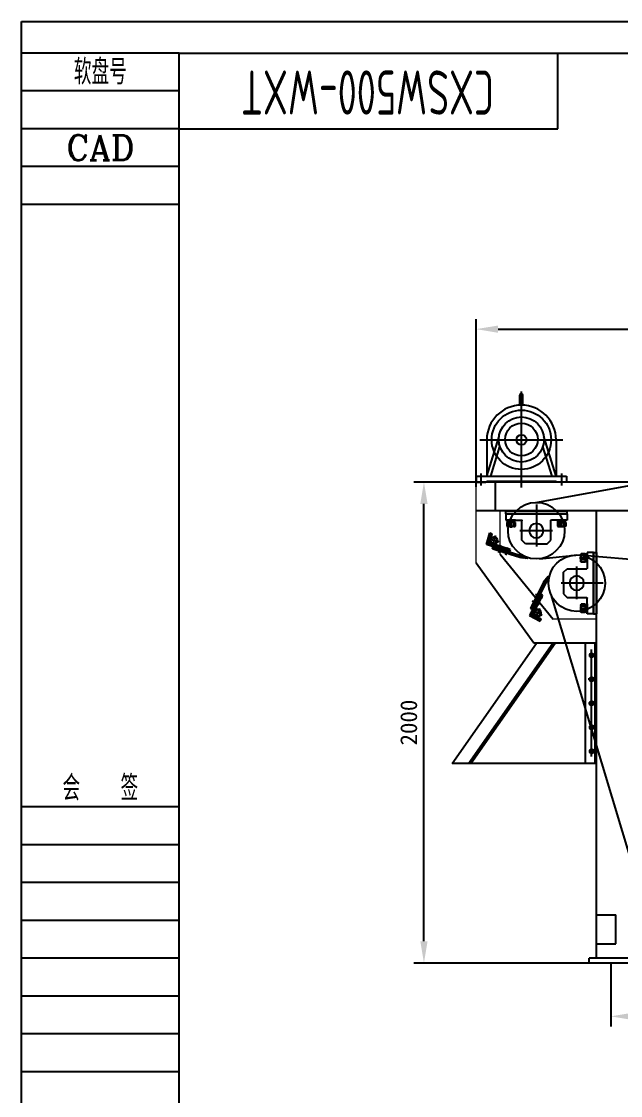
# Model space of a CAD drawing. Header units: millimetres. Extents: x 240499 to 260805, y 23743 to 31534.
# Drawn here: x 240499 to 242989, y 27067 to 31534 of the extents above; entities that cross this region are included whole.
import ezdxf
from ezdxf.enums import TextEntityAlignment as Align
from ezdxf.lldxf.tags import DXFTag

# ---------------------------------------------------------------- set-up
doc = ezdxf.new("R2010")
doc.units = ezdxf.units.MM
for name, color, linetype in [('0N', 7, 'Continuous'), ('3A', 6, 'GEN3A'), ('3中心线层', 1, 'CENTER'), ('4', 3, 'Continuous'), ('6', 2, 'Continuous'), ('7', 4, 'GEN7'), ('7A', 4, 'GEN7A'), ('8', 1, 'Continuous'), ('RAHM2', 1, 'Continuous'), ('RAHM3', 2, 'Continuous'), ('RAHM5', 7, 'Continuous'), ('TILE1', 5, 'Continuous')]:
    doc.layers.add(name, color=color, linetype=linetype)
doc.layers.add('CAXA1', color=1, linetype='EB_DASHDOT', lineweight=25)
doc.layers.add('CAXA3', color=7, linetype='Continuous', lineweight=25)
doc.styles.add('HZ', font='geniso', dxfattribs={"width": 0.7, "bigfont": 'hztxt'})
doc.styles.add('ROMANC', font='romanc', dxfattribs={"height": 4})
tags = doc.linetypes.add('CENTER', pattern=[2, 1.25, -0.25, 0.25, -0.25]).pattern_tags.tags
tags[10:11] = [DXFTag(74, 4), DXFTag(75, 0), DXFTag(340, '0'), DXFTag(46, 1.0), DXFTag(50, 0.0), DXFTag(44, 0.0), DXFTag(45, 0.0)]
tags[8:9] = [DXFTag(74, 4), DXFTag(75, 0), DXFTag(340, '0'), DXFTag(46, 1.0), DXFTag(50, 0.0), DXFTag(44, 0.0), DXFTag(45, 0.0)]
tags[6:7] = [DXFTag(74, 4), DXFTag(75, 0), DXFTag(340, '0'), DXFTag(46, 1.0), DXFTag(50, 0.0), DXFTag(44, 0.0), DXFTag(45, 0.0)]
tags[4:5] = [DXFTag(74, 4), DXFTag(75, 0), DXFTag(340, '0'), DXFTag(46, 1.0), DXFTag(50, 0.0), DXFTag(44, 0.0), DXFTag(45, 0.0)]
tags = doc.linetypes.add('EB_DASHDOT', pattern=[39, 30, -3, 3, -3]).pattern_tags.tags
tags[10:11] = [DXFTag(74, 4), DXFTag(75, 0), DXFTag(340, '0'), DXFTag(46, 1.0), DXFTag(50, 0.0), DXFTag(44, 0.0), DXFTag(45, 0.0)]
tags[8:9] = [DXFTag(74, 4), DXFTag(75, 0), DXFTag(340, '0'), DXFTag(46, 1.0), DXFTag(50, 0.0), DXFTag(44, 0.0), DXFTag(45, 0.0)]
tags[6:7] = [DXFTag(74, 4), DXFTag(75, 0), DXFTag(340, '0'), DXFTag(46, 1.0), DXFTag(50, 0.0), DXFTag(44, 0.0), DXFTag(45, 0.0)]
tags[4:5] = [DXFTag(74, 4), DXFTag(75, 0), DXFTag(340, '0'), DXFTag(46, 1.0), DXFTag(50, 0.0), DXFTag(44, 0.0), DXFTag(45, 0.0)]
tags = doc.linetypes.add('GEN3A', pattern=[3.75, 3, -0.75]).pattern_tags.tags
tags[6:7] = [DXFTag(74, 4), DXFTag(75, 0), DXFTag(340, '0'), DXFTag(46, 1.0), DXFTag(50, 0.0), DXFTag(44, 0.0), DXFTag(45, 0.0)]
tags[4:5] = [DXFTag(74, 4), DXFTag(75, 0), DXFTag(340, '0'), DXFTag(46, 1.0), DXFTag(50, 0.0), DXFTag(44, 0.0), DXFTag(45, 0.0)]
tags = doc.linetypes.add('GEN7', pattern=[13.75, 9.75, -1.5, 1, -1.5]).pattern_tags.tags
tags[10:11] = [DXFTag(74, 4), DXFTag(75, 0), DXFTag(340, '0'), DXFTag(46, 1.0), DXFTag(50, 0.0), DXFTag(44, 0.0), DXFTag(45, 0.0)]
tags[8:9] = [DXFTag(74, 4), DXFTag(75, 0), DXFTag(340, '0'), DXFTag(46, 1.0), DXFTag(50, 0.0), DXFTag(44, 0.0), DXFTag(45, 0.0)]
tags[6:7] = [DXFTag(74, 4), DXFTag(75, 0), DXFTag(340, '0'), DXFTag(46, 1.0), DXFTag(50, 0.0), DXFTag(44, 0.0), DXFTag(45, 0.0)]
tags[4:5] = [DXFTag(74, 4), DXFTag(75, 0), DXFTag(340, '0'), DXFTag(46, 1.0), DXFTag(50, 0.0), DXFTag(44, 0.0), DXFTag(45, 0.0)]
tags = doc.linetypes.add('GEN7A', pattern=[6.875, 4.75, -0.875, 0.375, -0.875]).pattern_tags.tags
tags[10:11] = [DXFTag(74, 4), DXFTag(75, 0), DXFTag(340, '0'), DXFTag(46, 1.0), DXFTag(50, 0.0), DXFTag(44, 0.0), DXFTag(45, 0.0)]
tags[8:9] = [DXFTag(74, 4), DXFTag(75, 0), DXFTag(340, '0'), DXFTag(46, 1.0), DXFTag(50, 0.0), DXFTag(44, 0.0), DXFTag(45, 0.0)]
tags[6:7] = [DXFTag(74, 4), DXFTag(75, 0), DXFTag(340, '0'), DXFTag(46, 1.0), DXFTag(50, 0.0), DXFTag(44, 0.0), DXFTag(45, 0.0)]
tags[4:5] = [DXFTag(74, 4), DXFTag(75, 0), DXFTag(340, '0'), DXFTag(46, 1.0), DXFTag(50, 0.0), DXFTag(44, 0.0), DXFTag(45, 0.0)]
doc.dimstyles.new('GEN-ISO', dxfattribs={"dimscale": 7, "dimtxt": 8, "dimasz": 6, "dimexe": 3, "dimexo": 0, "dimgap": 3, "dimtad": 1, "dimdsep": 46, "dimtxsty": 'Standard', "dimcen": 0, "dimclrd": 256, "dimclre": 256, "dimclrt": 2, "dimadec": 0, "dimazin": 0, "dimtp": 0.1, "dimtm": 0.1, "dimtfac": 0.71, "dimtmove": 0, "dimatfit": 3, "dimfxl": 1, "dimtfill": 1, "dimtolj": 1, "dimtzin": 0, "dimarcsym": 0})

# ---------------------------------------------------------------- blocks, each defined once
blk = doc.blocks.new('*U1470')
at = {"color": 0, "linetype": 'Continuous'}
for p, q in [((-6.5, 3.8), (0, 7.5)), ((-6.5, -3.8), (-6.5, 3.8)), ((6.5, 3.8), (0, 7.5)), ((6.5, -3.8), (6.5, 3.8)), ((-6.5, -3.8), (0, -7.5)), ((6.5, -3.8), (0, -7.5))]:
    blk.add_line(p, q, dxfattribs=at)
for radius in [6.5, 3.4]:
    blk.add_circle((0, 0), radius, dxfattribs=at)
blk.add_arc((0, 0), 4, 250, 160, dxfattribs=at)
blk = doc.blocks.new('*U34')
at = {"layer": '0N'}
for p, q in [((1.3, 17.3), (0, 15)), ((0, 15), (0, -15)), ((1.3, 17.3), (17.7, 17.3)), ((1.3, 8.7), (17.7, 8.7)), ((17.7, 17.3), (19, 15)), ((19, 15), (19, -15)), ((1.3, -17.3), (0, -15)), ((1.3, -8.7), (17.7, -8.7)), ((1.3, -17.3), (17.7, -17.3)), ((17.7, -17.3), (19, -15))]:
    blk.add_line(p, q, dxfattribs=at)
for centre, radius, start, end in [((7.7, 13), 7.66, 154.4385, 214.4385), ((28.6, 0), 28.6, 162.383, 197.617), ((11.3, 13), 7.66, 325.5615, 25.5615), ((-9.6, 0), 28.6, 342.383, 17.617), ((7.7, -13), 7.66, 145.5615, 205.5615), ((11.3, -13), 7.66, 334.4385, 34.4385)]:
    blk.add_arc(centre, radius, start, end, dxfattribs=at)
blk = doc.blocks.new('*U30')
at = {"layer": '0N'}
for p, q in [((0, 18.5), (0, 15.1)), ((3, 18.5), (0, 18.5)), ((0, 1), (0, -1)), ((3, -18.5), (3, 18.5)), ((0, -15.1), (0, -18.5)), ((0, -18.5), (3, -18.5))]:
    blk.add_line(p, q, dxfattribs=at)
blk = doc.blocks.new('*U32')
at = {"layer": '0N'}
for p, q in [((0, 15.1), (0, 15)), ((5, 15.1), (0, 15.1)), ((5, 1), (0, -0.6)), ((5, 15.1), (5, 1)), ((5, -1), (0, -2.6)), ((0, -15), (0, -15.1)), ((0, -15.1), (5, -15.1)), ((5, -1), (5, -15.1))]:
    blk.add_line(p, q, dxfattribs=at)
blk = doc.blocks.new('11111111')
for p, q in [((124668.6, 11128.8), (124653.6, 11113.8)), ((124668.6, 11128.8), (124653.6, 11113.8)), ((124713.6, 11128.8), (124668.6, 11128.8)), ((124713.6, 11128.8), (124758.6, 11128.8)), ((124758.6, 11128.8), (124773.6, 11113.8)), ((124653.6, 11113.8), (124653.6, 11032.3)), ((124773.6, 11113.8), (124773.6, 11032.3)), ((124586.1, 11029.8), (124651.1, 11029.8)), ((124586.1, 11003.8), (124586.1, 11029.8)), ((124586.1, 11003.8), (124586.1, 10991.8)), ((124841.1, 11003.8), (124586.1, 11003.8)), ((124586.1, 11003.8), (124841.1, 11003.8)), ((124586.1, 10991.8), (124841.1, 10991.8)), ((124841.1, 11029.8), (124776.1, 11029.8)), ((124841.1, 11003.8), (124841.1, 11029.8)), ((124841.1, 11003.8), (124841.1, 10991.8))]:
    blk.add_line(p, q)
blk.add_circle((124713.6, 11073.8), 30)
for centre, start, end in [((124651.1, 11032.3), 270, 0), ((124776.1, 11032.3), 180, 270)]:
    blk.add_arc(centre, 2.5, start, end)
at = {"layer": '7'}
for p, q in [((124713.6, 10964.5), (124713.6, 11138.9)), ((124781, 11073.8), (124645.2, 11073.8))]:
    blk.add_line(p, q, dxfattribs=at)
at = {"layer": '7A'}
for p, q in [((124608.6, 11061.8), (124608.6, 11020.5)), ((124818.6, 11024.9), (124818.6, 11060.6))]:
    blk.add_line(p, q, dxfattribs=at)
at = {"layer": '0N', "xscale": -1}
for name, p, rotation in [('*U30', (124608.6, 11032.8), 90), ('*U34', (124608.6, 11037.8), 270), ('*U32', (124608.6, 11037.8), 90)]:
    blk.add_blockref(name, p, dxfattribs=dict(at, rotation=rotation))
at = {"layer": '0N'}
for name, p, rotation in [('*U30', (124818.6, 11032.8), 270), ('*U34', (124818.6, 11037.8), 90), ('*U32', (124818.6, 11037.8), 270)]:
    blk.add_blockref(name, p, dxfattribs=dict(at, rotation=rotation))
blk = doc.blocks.new('GB-A3')
for p, q in [((85, 280), (85, 292)), ((25, 280), (85, 280))]:
    blk.add_line(p, q)
blk.add_lwpolyline([(25, 5), (25, 292), (415, 292), (415, 5)], close=True)
at = {"layer": 'RAHM2'}
for p, q in [((25, 286), (0, 286)), ((25, 274), (0, 274)), ((25, 166.5), (0, 166.5)), ((25, 154.5), (0, 154.5)), ((25, 142.5), (0, 142.5)), ((25, 130.5), (0, 130.5))]:
    blk.add_line(p, q, dxfattribs=at)
at = {"layer": 'RAHM3'}
for p, q in [((25, 292), (0, 292)), ((25, 280), (0, 280)), ((25, 268), (0, 268)), ((25, 172.5), (0, 172.5)), ((25, 160.5), (0, 160.5)), ((25, 148.5), (0, 148.5)), ((25, 136.5), (0, 136.5))]:
    blk.add_line(p, q, dxfattribs=at)
at = {"layer": 'TILE1'}
blk.add_line((0, 0), (0, 297), dxfattribs=at)
blk.add_lwpolyline([(0, 297), (420, 297), (420, 0), (0, 0)], dxfattribs=at)
at = {"layer": 'RAHM2', "style": 'HZ', "width": 0.7}
for s, p in [('软盘号', (12.5, 287)), ('会    签', (12.5, 173.5))]:
    blk.add_text(s, height=4, dxfattribs=at).set_placement(p, align=Align.CENTER)
at = {"layer": 'RAHM2', "style": 'ROMANC'}
blk.add_text('CAD', height=4, dxfattribs=at).set_placement((12.5, 275), align=Align.CENTER)
at = {"layer": 'RAHM5', "style": 'HZ', "width": 0.7}
blk.add_attdef('GEN-TITLE-NR{8.15}', text='', height=7, rotation=180, dxfattribs=at).set_placement((54.84, 285.73), align=Align.MIDDLE)
blk = doc.blocks.new('*D1494')
at = {"layer": '4', "lineweight": -2}
for p, q in [((242949.3, 27618.2), (242949.3, 27354.5)), ((246644.3, 27618.2), (246644.3, 27354.5)), ((243040.3, 27396.5), (246553.3, 27396.5))]:
    blk.add_line(p, q, dxfattribs=at)
at = {"layer": '4'}
for points in [[(243040.3, 27411.7), (243040.3, 27381.3), (242949.3, 27396.5)], [(246553.3, 27411.7), (246553.3, 27381.3), (246644.3, 27396.5)]]:
    blk.add_solid(points, dxfattribs=at)
at = {"layer": 'Defpoints', "color": 0}
for p in [(242949.3, 27618.2), (246644.3, 27618.2), (246644.3, 27396.5)]:
    blk.add_point(p, dxfattribs=at)
at = {"layer": '4', "color": 2, "insert": (244796.8, 27459.5), "char_height": 70, "attachment_point": 5, "bg_fill": 3, "box_fill_scale": 1.1, "bg_fill_color": 256, "bg_fill_true_color": 13158600, "bg_fill_transparency": 10097068}
blk.add_mtext('\\A1;3695', dxfattribs=at)
blk = doc.blocks.new('*D1497')
at = {"layer": '4', "lineweight": -2}
for p, q in [((242389.3, 29598.2), (242389.3, 30296.3)), ((248094.3, 28933.2), (248094.3, 30296.3)), ((242480.3, 30254.3), (248003.3, 30254.3))]:
    blk.add_line(p, q, dxfattribs=at)
at = {"layer": '4'}
for points in [[(242480.3, 30269.4), (242480.3, 30239.1), (242389.3, 30254.3)], [(248003.3, 30269.4), (248003.3, 30239.1), (248094.3, 30254.3)]]:
    blk.add_solid(points, dxfattribs=at)
at = {"layer": 'Defpoints', "color": 0}
for p in [(248094.3, 30254.3), (242389.3, 29598.2), (248094.3, 28933.2)]:
    blk.add_point(p, dxfattribs=at)
at = {"layer": '4', "color": 2, "insert": (245241.8, 30317.3), "char_height": 70, "attachment_point": 5, "bg_fill": 3, "box_fill_scale": 1.1, "bg_fill_color": 256, "bg_fill_true_color": 13158600, "bg_fill_transparency": 13972928}
blk.add_mtext('\\A1;5705', dxfattribs=at)
blk = doc.blocks.new('7u')
at = {"layer": '8'}
h = blk.add_hatch(dxfattribs=at)
h.set_pattern_fill('ANSI31', color=256, scale=2, angle=-18.6805, style=0)
h.set_pattern_definition([(26.31947, (190720.866, 150397.144), (-2.81543636, 5.69173243), [])])
h.paths.add_polyline_path([(146633.1, -60.1), (146636.3, -50.6), (146574.7, -29.8), (146587.5, 8.1), (146578, 11.3), (146562, -36.1)])
h.paths.add_polyline_path([(146656.8, -68.1), (146660, -58.6), (146636.3, -50.6), (146633.1, -60.1)])
h = blk.add_hatch(dxfattribs=at)
h.set_pattern_fill('ANSI37', color=256, angle=-108.6805, style=0)
h.set_pattern_definition([(296.31947, (190720.8663, 150397.144), (2.84586622, 1.40771818), []), (26.31947, (190720.8663, 150397.144), (-1.40771818, 2.84586622), [])])
h.paths.add_polyline_path([(146700.9, -93.6), (146731.3, -97.5), (146732.5, -93.7), (146656.8, -68.1), (146633.1, -60.1), (146629.9, -69.6)])
h.paths.add_polyline_path([(146629.9, -69.6), (146633.1, -60.1), (146590.4, -45.7), (146587.2, -55.1)])
for p, q in [((146562, -36.1), (146578, 11.3)), ((146574.7, -29.8), (146587.5, 8.1)), ((146578, 11.3), (146587.5, 8.1)), ((146656.8, -68.1), (146562, -36.1)), ((146660, -58.6), (146574.7, -29.8)), ((146587.2, -55.1), (146590.4, -45.7)), ((146700.9, -93.6), (146587.2, -55.1)), ((146660, -58.6), (146656.8, -68.1)), ((146656.8, -68.1), (146732.5, -93.7)), ((146731.3, -97.5), (146700.9, -93.6)), ((146732.5, -93.7), (146731.3, -97.5))]:
    blk.add_line(p, q)
for radius in [15, 12.5]:
    blk.add_circle((146593.7, -20.4), radius)
at = {"layer": '3中心线层', "ltscale": 5}
for p, q in [((146600.9, 0.8), (146586.5, -41.6)), ((146613.4, -27), (146574, -13.7)), ((146613, -72.5), (146623.8, -40.6)), ((146641.5, -82.1), (146652.2, -50.3))]:
    blk.add_line(p, q, dxfattribs=at)
blk = doc.blocks.new('*D1500')
at = {"layer": '4', "lineweight": -2}
for p, q in [((242597.7, 29618.2), (242130, 29618.2)), ((242172, 27709.2), (242172, 29527.2)), ((242859.3, 27618.2), (242130, 27618.2))]:
    blk.add_line(p, q, dxfattribs=at)
at = {"layer": '4'}
for points in [[(242156.8, 29527.2), (242187.2, 29527.2), (242172, 29618.2)], [(242156.8, 27709.2), (242187.2, 27709.2), (242172, 27618.2)]]:
    blk.add_solid(points, dxfattribs=at)
at = {"layer": 'Defpoints', "color": 0}
for p in [(242172, 29618.2), (242597.7, 29618.2), (242859.3, 27618.2)]:
    blk.add_point(p, dxfattribs=at)
at = {"layer": '4', "color": 2, "insert": (242109, 28618.2), "char_height": 70, "attachment_point": 5, "rotation": 90, "bg_fill": 3, "box_fill_scale": 1.1, "bg_fill_color": 256, "bg_fill_true_color": 13158600, "bg_fill_transparency": 14318732}
blk.add_mtext('\\A1;2000', dxfattribs=at)
blk = doc.blocks.new('色人特色')
at = {"layer": '3中心线层', "linetype": 'EB_DASHDOT', "lineweight": 25, "ltscale": 2.5}
for p, q in [((13323.1, 11029.5), (13323.1, 11528.8)), ((13107, 11277.6), (13539.2, 11277.6))]:
    blk.add_line(p, q, dxfattribs=at)
at = {"layer": 'CAXA1', "linetype": 'EB_DASHDOT', "lineweight": 25}
for p, q in [((13113.1, 11040), (13113.1, 11102.9)), ((13533.1, 11040), (13533.1, 11102.9))]:
    blk.add_line(p, q, dxfattribs=at)
at = {"layer": 'CAXA3', "linetype": 'Continuous', "lineweight": 25}
for p, q in [((13315.1, 11457.4), (13315.1, 11509.6)), ((13331.1, 11457.4), (13331.1, 11509.6)), ((13143.1, 11087.6), (13206.8, 11294.5)), ((13503.1, 11087.6), (13439.5, 11294.5)), ((13143.1, 11277.6), (13143.1, 11087.6)), ((13164.1, 11087.6), (13211.7, 11242.3)), ((13482.2, 11087.6), (13434.6, 11242.3)), ((13503.1, 11277.6), (13503.1, 11087.6)), ((13088.1, 11087.6), (13558.1, 11087.6)), ((13088.1, 11087.6), (13088.1, 11057.6)), ((13088.1, 11057.6), (13138.4, 11057.6)), ((13138.4, 11057.6), (13143.9, 11062.6)), ((13143.9, 11062.6), (13502.4, 11062.6)), ((13507.9, 11057.6), (13502.4, 11062.6)), ((13558.1, 11057.6), (13507.9, 11057.6)), ((13558.1, 11087.6), (13558.1, 11057.6))]:
    blk.add_line(p, q, dxfattribs=at)
for centre, radius in [((13323.1, 11277.6), 154.3), ((13323.1, 11279.1), 117.4), ((13323.1, 11279.1), 84.9), ((13323.1, 11277.6), 26.2)]:
    blk.add_circle(centre, radius, dxfattribs=at)
for centre, radius in [((13323.1, 11509.6), 8), ((13323.1, 11277.6), 180)]:
    blk.add_arc(centre, radius, 0, 180, dxfattribs=at)

msp = doc.modelspace()

# ---------------------------------------------------------------- linework, layer by layer
for p, q in [((244289.284, 29618.232), (242389.284, 29618.232)), ((244169.284, 29498.232), (242389.284, 29498.232)), ((242889.284, 29323.232), (242889.284, 29498.232)), ((242889.284, 29258.732), (242889.284, 29498.232)), ((242889.284, 27638.232), (242889.284, 29478.232)), ((242489.284, 29318.232), (242709.284, 29048.232)), ((242629.284, 28948.232), (242389.284, 29281.681)), ((242289.284, 28448.232), (242639.284, 28948.232)), ((242889.284, 28948.232), (242629.284, 28948.232)), ((242884.284, 28448.232), (242884.284, 28948.232)), ((242889.284, 28448.232), (242289.284, 28448.232)), ((242859.284, 27618.232), (242859.284, 27638.232)), ((243039.284, 27638.232), (242859.284, 27638.232)), ((243039.284, 27618.232), (242859.284, 27618.232))]:
    msp.add_line(p, q)
at = {"linetype": 'Continuous', "lineweight": 18}
for p, q in [((242389.284, 29281.681), (242389.284, 29618.232)), ((242489.284, 29318.232), (242489.284, 29498.232)), ((242889.284, 29048.232), (242709.284, 29048.232)), ((242889.284, 29048.232), (242709.284, 29048.232))]:
    msp.add_line(p, q, dxfattribs=at)
at = {"layer": '3A', "ltscale": 10}
for p, q in [((242469.284, 29498.232), (242469.284, 29618.232)), ((242889.284, 27818.232), (242969.284, 27818.232)), ((242969.284, 27698.232), (242969.284, 27818.232)), ((242889.284, 27698.232), (242969.284, 27698.232))]:
    msp.add_line(p, q, dxfattribs=at)
at = {"layer": '6'}
for centre in [(242639.284, 29416.232), (242807.284, 29198.232)]:
    msp.add_circle(centre, 117.5, dxfattribs=at)
at = {"layer": '8', "linetype": 'GEN3A', "ltscale": 20}
for p, q in [((242357.593, 28448.232), (242707.593, 28948.232)), ((242366.923, 28448.232), (242716.923, 28948.232)), ((242844.284, 28448.232), (242844.284, 28948.232)), ((242881.66, 28898.232), (242858.466, 28898.232)), ((242869.284, 28477.764), (242869.284, 28921.614)), ((242884.078, 28798.232), (242855.359, 28798.232)), ((242883.096, 28698.232), (242856.688, 28698.232)), ((242882, 28498.232), (242858.318, 28498.232))]:
    msp.add_line(p, q, dxfattribs=at)

# ---------------------------------------------------------------- block references
at = {"xscale": 26.23264579566239, "yscale": 26.23264579584065, "zscale": 26.23264579584001}
msp.add_blockref('GB-A3', (240498.621, 23742.649), dxfattribs=at).add_auto_attribs({'GEN-TITLE-NR{8.15}': 'CXSW500-WXT'})
at = {"xscale": -1}
for p, rotation in [((117925.686, 40489.986), 180), ((253881.038, 153911.83), 90)]:
    msp.add_blockref('11111111', p, dxfattribs=dict(at, rotation=rotation))
at = {"xscale": 1.25, "yscale": 1.25, "zscale": 1.25}
for p in [(242869.284, 28898.232), (242869.284, 28798.232), (242869.284, 28698.232), (242869.284, 28598.232), (242869.284, 28498.232)]:
    msp.add_blockref('*U1470', p, dxfattribs=at)

# ---------------------------------------------------------------- next in the draw order: dimensions: what is measured, and where the dimension line sits
at = {"layer": '4'}
dim = msp.add_linear_dim(base=(248094.284, 30254.281), p1=(242389.284, 29598.232), p2=(248094.284, 28933.232), dimstyle='GEN-ISO', override={"dimtxt": 10, "dimasz": 13, "dimexe": 6, "dimgap": 4}, dxfattribs=at)
dim.commit()
dim.dimension.update_dxf_attribs({"geometry": '*D1497', "text_midpoint": (245241.784, 30254.281), "dimtype": 160})
dim = msp.add_linear_dim(base=(246644.284, 27396.497), p1=(242949.284, 27618.232), p2=(246644.284, 27618.232), dimstyle='GEN-ISO', override={"dimtxt": 10, "dimasz": 13, "dimexe": 6, "dimgap": 4}, dxfattribs=at)
dim.commit()
dim.dimension.update_dxf_attribs({"geometry": '*D1494', "text_midpoint": (244796.784, 27459.497)})

# ---------------------------------------------------------------- next in the draw order: linework, layer by layer
at = {"layer": '6'}
for p, q in [((242637.874, 29533.177), (243876.352, 29760.196)), ((242652.08, 29299.431), (242803.567, 29314.929)), ((242833.429, 29314.618), (243802.644, 29229.259)), ((242699.548, 29151.335), (243081.411, 27879.361))]:
    msp.add_line(p, q, dxfattribs=at)

# ---------------------------------------------------------------- next in the draw order: block references
at = {"rotation": 1.193053653125059}
msp.add_blockref('7u', (95900.575, 26343.381), dxfattribs=at)
at = {"xscale": -1, "rotation": 224.3786763298813}
msp.add_blockref('7u', (137883.086, -73467.665), dxfattribs=at)

# ---------------------------------------------------------------- next in the draw order: dimensions: what is measured, and where the dimension line sits
at = {"layer": '4'}
dim = msp.add_linear_dim(base=(242171.988, 29618.232), p1=(242859.284, 27618.232), p2=(242597.74, 29618.232), angle=90, dimstyle='GEN-ISO', override={"dimtxt": 10, "dimasz": 13, "dimexe": 6, "dimgap": 4}, dxfattribs=at)
dim.commit()
dim.dimension.update_dxf_attribs({"geometry": '*D1500', "text_midpoint": (242108.988, 28618.232)})

# ---------------------------------------------------------------- next in the draw order: block references
at = {"layer": '4', "xscale": 0.8000000000174623, "yscale": 0.7999999999992724, "zscale": 0.8}
msp.add_blockref('色人特色', (231918.768, 20772.162), dxfattribs=at)

doc.saveas('drawing.dxf')
